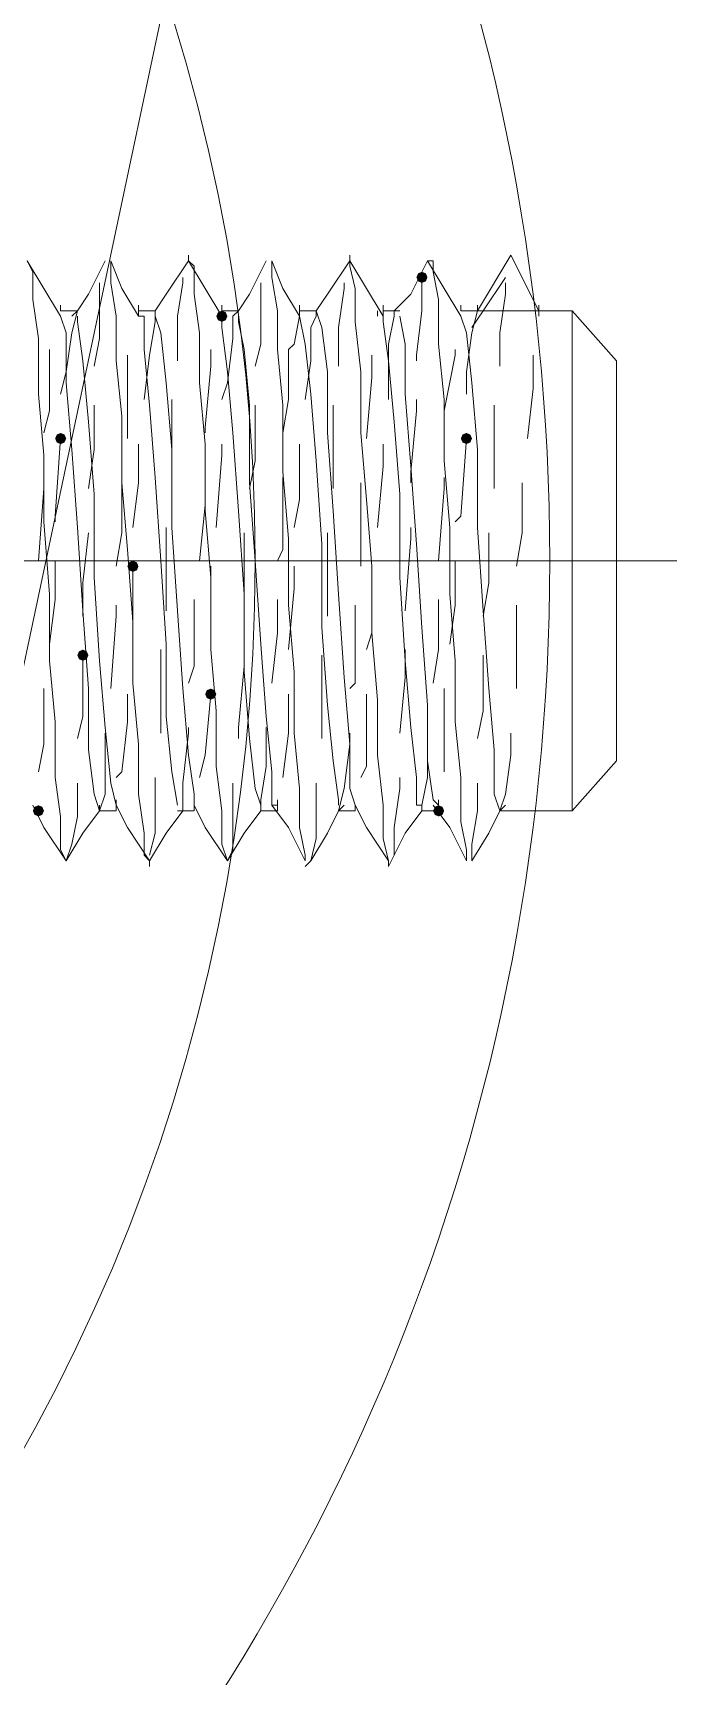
# Model space of a CAD drawing. Header units: millimetres. Extents: x 89051 to 218395, y -330386 to -125649.
# Drawn here: x 92738.66 to 92752.49, y -127045.37 to -127009.58 of the extents above; entities that cross this region are included whole.
import ezdxf

# ---------------------------------------------------------------- set-up
doc = ezdxf.new("R2010")
doc.units = ezdxf.units.MM
doc.header["$LTSCALE"] = 13
for name, pattern in [('1 实线', [0]), ('ACAD_ISO04W100', [30, 24, -3, 0, -3]), ('CENTER', [50.8, 31.75, -6.35, 6.35, -6.35])]:
    doc.linetypes.add(name, pattern=pattern)
doc.layers.get('0').update_dxf_attribs({"color": 1, "linetype": 'CENTER'})
doc.layers.add('C00-00-00', color=7, linetype='Continuous')
doc.layers.add('标注、文本', color=3, linetype='Continuous', lineweight=25)
doc.layers.add('铁心', color=3, linetype='Continuous', lineweight=0)

msp = doc.modelspace()

# ---------------------------------------------------------------- hatches: boundary and pattern name
at = {"layer": 'C00-00-00'}
h = msp.add_hatch(color=256, dxfattribs=at)
h.dxf.hatch_style = 2
h.paths.add_polyline_path([(92747.251, -127014.906), (92747.216, -127014.991), (92747.13, -127015.027), (92747.045, -127014.991), (92747.01, -127014.906), (92747.045, -127014.82), (92747.13, -127014.785), (92747.216, -127014.82)])
h = msp.add_hatch(color=256, dxfattribs=at)
h.dxf.hatch_style = 2
h.paths.add_polyline_path([(92742.895, -127015.753), (92742.86, -127015.838), (92742.774, -127015.874), (92742.689, -127015.838), (92742.653, -127015.753), (92742.689, -127015.668), (92742.774, -127015.632), (92742.86, -127015.668)])
h = msp.add_hatch(color=256, dxfattribs=at)
h.dxf.hatch_style = 2
h.paths.add_polyline_path([(92739.386, -127018.415), (92739.35, -127018.501), (92739.265, -127018.536), (92739.18, -127018.501), (92739.144, -127018.415), (92739.18, -127018.33), (92739.265, -127018.294), (92739.35, -127018.33)])
h = msp.add_hatch(color=256, dxfattribs=at)
h.dxf.hatch_style = 2
h.paths.add_polyline_path([(92748.22, -127018.415), (92748.184, -127018.501), (92748.099, -127018.536), (92748.013, -127018.501), (92747.978, -127018.415), (92748.013, -127018.33), (92748.099, -127018.294), (92748.184, -127018.33)])
h = msp.add_hatch(color=256, dxfattribs=at)
h.dxf.hatch_style = 2
h.paths.add_polyline_path([(92740.959, -127021.198), (92740.924, -127021.284), (92740.838, -127021.319), (92740.753, -127021.284), (92740.717, -127021.198), (92740.753, -127021.113), (92740.838, -127021.077), (92740.924, -127021.113)])
h = msp.add_hatch(color=256, dxfattribs=at)
h.dxf.hatch_style = 2
h.paths.add_polyline_path([(92739.87, -127023.134), (92739.834, -127023.22), (92739.749, -127023.255), (92739.664, -127023.22), (92739.628, -127023.134), (92739.664, -127023.049), (92739.749, -127023.013), (92739.834, -127023.049)])
h = msp.add_hatch(color=256, dxfattribs=at)
h.dxf.hatch_style = 2
h.paths.add_polyline_path([(92742.653, -127023.981), (92742.618, -127024.067), (92742.532, -127024.102), (92742.447, -127024.067), (92742.411, -127023.981), (92742.447, -127023.896), (92742.532, -127023.861), (92742.618, -127023.896)])
h = msp.add_hatch(color=256, dxfattribs=at)
h.dxf.hatch_style = 2
h.paths.add_polyline_path([(92738.902, -127026.523), (92738.866, -127026.608), (92738.781, -127026.644), (92738.696, -127026.608), (92738.66, -127026.523), (92738.696, -127026.437), (92738.781, -127026.402), (92738.866, -127026.437)])
h = msp.add_hatch(color=256, dxfattribs=at)
h.dxf.hatch_style = 2
h.paths.add_polyline_path([(92747.614, -127026.523), (92747.579, -127026.608), (92747.494, -127026.644), (92747.408, -127026.608), (92747.373, -127026.523), (92747.408, -127026.437), (92747.494, -127026.402), (92747.579, -127026.437)])

# ---------------------------------------------------------------- linework, layer by layer
at = {"color": 7, "linetype": '1 实线', "lineweight": 0}
for radius in [45.983, 39.569]:
    msp.add_circle((92703.931, -127021.077), radius, dxfattribs=at)
at = {"layer": 'C00-00-00', "lineweight": 15}
for points in [[(92739.265, -127015.753), (92738.902, -127015.148), (92738.539, -127014.543)], [(92738.539, -127014.543), (92738.66, -127014.785), (92738.66, -127015.39), (92738.781, -127016.237), (92738.781, -127017.447), (92738.902, -127018.778), (92738.902, -127020.23), (92739.023, -127021.803), (92739.023, -127023.255), (92739.144, -127024.587), (92739.144, -127025.797), (92739.265, -127026.644), (92739.265, -127027.37), (92739.386, -127027.612)], [(92740.233, -127014.543), (92739.87, -127015.269), (92739.628, -127015.632)], [(92740.959, -127015.753), (92740.596, -127015.148), (92740.354, -127014.543)], [(92740.354, -127014.543), (92740.354, -127015.027), (92740.475, -127015.753), (92740.475, -127016.721), (92740.596, -127017.931), (92740.596, -127019.383), (92740.717, -127020.835), (92740.838, -127022.408), (92740.838, -127023.739), (92740.959, -127025.071), (92740.959, -127026.16), (92741.08, -127027.007), (92741.08, -127027.491), (92741.201, -127027.612)], [(92742.048, -127014.543), (92741.564, -127015.269), (92741.322, -127015.632)], [(92742.048, -127014.543), (92742.048, -127014.422)], [(92742.774, -127015.753), (92742.411, -127015.148), (92742.048, -127014.543)], [(92742.048, -127014.543), (92742.169, -127014.664), (92742.169, -127015.269), (92742.29, -127016.116), (92742.29, -127017.205), (92742.411, -127018.536), (92742.411, -127019.988), (92742.532, -127021.44), (92742.532, -127023.013), (92742.653, -127024.345), (92742.653, -127025.555), (92742.774, -127026.523), (92742.774, -127027.249), (92742.895, -127027.612)], [(92743.742, -127014.543), (92743.379, -127015.269), (92743.137, -127015.632)], [(92744.468, -127015.753), (92744.105, -127015.148), (92743.863, -127014.543)], [(92743.863, -127014.543), (92743.863, -127014.906), (92743.984, -127015.632), (92743.984, -127016.479), (92744.105, -127017.689), (92744.105, -127019.141), (92744.226, -127020.593), (92744.226, -127022.045), (92744.347, -127023.497), (92744.347, -127024.829), (92744.468, -127026.039), (92744.468, -127026.886), (92744.589, -127027.491), (92744.589, -127027.612)], [(92745.557, -127014.543), (92745.073, -127015.269), (92744.831, -127015.632)], [(92745.557, -127014.543), (92745.557, -127014.422)], [(92746.283, -127015.753), (92745.92, -127015.148), (92745.557, -127014.543)], [(92745.557, -127014.543), (92745.557, -127014.664), (92745.678, -127015.148), (92745.678, -127015.874), (92745.799, -127016.963), (92745.799, -127018.294), (92745.92, -127019.746), (92746.041, -127021.198), (92746.041, -127022.65), (92746.162, -127024.102), (92746.162, -127025.313), (92746.283, -127026.402), (92746.283, -127027.128), (92746.404, -127027.612)], [(92747.251, -127014.543), (92746.888, -127015.269), (92746.525, -127015.632)], [(92747.978, -127015.753), (92747.615, -127015.148), (92747.251, -127014.543)], [(92747.251, -127014.543), (92747.373, -127014.543), (92747.373, -127014.785), (92747.494, -127015.39), (92747.494, -127016.358), (92747.615, -127017.568), (92747.615, -127018.899), (92747.736, -127020.351), (92747.736, -127021.803), (92747.857, -127023.255), (92747.857, -127024.587), (92747.978, -127025.797), (92747.978, -127026.765), (92748.099, -127027.37), (92748.099, -127027.612)], [(92749.067, -127014.422), (92748.341, -127015.632)], [(92749.672, -127015.632), (92749.067, -127014.422)], [(92740.112, -127015.269), (92740.112, -127015.027)], [(92741.806, -127015.753), (92741.927, -127015.027)], [(92741.927, -127015.027), (92741.927, -127014.906)], [(92743.621, -127015.511), (92743.621, -127015.027)], [(92745.436, -127015.148), (92745.436, -127015.027)], [(92747.13, -127015.632), (92747.13, -127014.906)], [(92748.946, -127014.906), (92748.462, -127015.632)], [(92748.946, -127015.269), (92748.946, -127015.027)], [(92740.112, -127016.237), (92740.112, -127015.269)], [(92745.315, -127015.995), (92745.436, -127015.148)], [(92748.825, -127016.116), (92748.946, -127015.269)], [(92739.265, -127015.632), (92739.265, -127015.511)], [(92739.628, -127015.632), (92739.265, -127015.632)], [(92739.265, -127015.753), (92739.386, -127016.116), (92739.386, -127017.205), (92739.507, -127018.657), (92739.628, -127020.351), (92739.749, -127022.166), (92739.87, -127023.86), (92739.87, -127025.192), (92739.991, -127026.16), (92740.112, -127026.523)], [(92739.628, -127015.632), (92739.507, -127016.116)], [(92739.628, -127015.632), (92739.507, -127015.753)], [(92740.475, -127026.402), (92740.354, -127025.918), (92740.233, -127024.708), (92740.112, -127023.255), (92739.991, -127021.44), (92739.991, -127019.625), (92739.87, -127018.052), (92739.749, -127016.721), (92739.628, -127015.874), (92739.628, -127015.753)], [(92740.959, -127015.632), (92740.959, -127015.511)], [(92740.959, -127015.753), (92740.959, -127015.632)], [(92741.322, -127015.632), (92740.959, -127015.632)], [(92740.959, -127015.753), (92741.08, -127015.753), (92741.08, -127016.479), (92741.201, -127017.689), (92741.322, -127019.262), (92741.443, -127021.077), (92741.564, -127022.892), (92741.564, -127024.466), (92741.685, -127025.676), (92741.806, -127026.402)], [(92741.322, -127015.632), (92741.322, -127015.753)], [(92741.322, -127015.753), (92741.322, -127015.874)], [(92742.169, -127026.402), (92742.169, -127026.16), (92742.048, -127025.313), (92741.927, -127023.86), (92741.806, -127022.166), (92741.685, -127020.351), (92741.685, -127018.657), (92741.564, -127017.205), (92741.443, -127016.116), (92741.322, -127015.753)], [(92741.806, -127016.721), (92741.806, -127015.753)], [(92742.774, -127015.632), (92742.774, -127015.511)], [(92743.137, -127015.632), (92742.774, -127015.632)], [(92742.774, -127015.753), (92742.774, -127015.995), (92742.895, -127016.963), (92743.016, -127018.294), (92743.137, -127019.988), (92743.258, -127021.803), (92743.258, -127023.497), (92743.379, -127024.95), (92743.5, -127026.039), (92743.621, -127026.402)], [(92743.137, -127015.632), (92743.016, -127015.753)], [(92743.016, -127015.753), (92743.016, -127016.237)], [(92743.984, -127026.402), (92743.863, -127026.402), (92743.863, -127025.676), (92743.742, -127024.466), (92743.621, -127022.892), (92743.5, -127021.077), (92743.379, -127019.383), (92743.379, -127017.689), (92743.258, -127016.479), (92743.137, -127015.874), (92743.137, -127015.753)], [(92743.621, -127016.358), (92743.621, -127015.511)], [(92744.347, -127016.358), (92744.468, -127015.753)], [(92744.468, -127015.632), (92744.468, -127015.511)], [(92744.468, -127015.753), (92744.468, -127015.632)], [(92744.831, -127015.632), (92744.468, -127015.632)], [(92744.468, -127015.753), (92744.589, -127016.358), (92744.71, -127017.447), (92744.831, -127018.899), (92744.952, -127020.714), (92744.952, -127022.529), (92745.073, -127024.224), (92745.194, -127025.434), (92745.315, -127026.281), (92745.315, -127026.402)], [(92744.831, -127015.753), (92744.71, -127015.995)], [(92744.831, -127015.632), (92744.831, -127015.753)], [(92745.678, -127026.402), (92745.557, -127026.039), (92745.557, -127025.071), (92745.436, -127023.618), (92745.315, -127021.803), (92745.194, -127019.988), (92745.073, -127018.294), (92745.073, -127016.963), (92744.952, -127015.995), (92744.831, -127015.632), (92744.831, -127015.753)], [(92746.162, -127015.753), (92746.162, -127015.632)], [(92746.283, -127015.632), (92746.283, -127015.511)], [(92746.283, -127015.753), (92746.283, -127015.632)], [(92746.646, -127015.632), (92746.283, -127015.632)], [(92746.283, -127015.753), (92746.283, -127015.874), (92746.404, -127016.721), (92746.525, -127018.052), (92746.646, -127019.625), (92746.646, -127021.44), (92746.767, -127023.255), (92746.888, -127024.708), (92747.009, -127025.797), (92747.009, -127026.402), (92747.13, -127026.402)], [(92746.525, -127015.753), (92746.404, -127016.358)], [(92746.525, -127015.632), (92746.525, -127015.753)], [(92747.494, -127026.402), (92747.373, -127026.281), (92747.251, -127025.434), (92747.251, -127024.224), (92747.13, -127022.529), (92747.009, -127020.714), (92746.888, -127019.02), (92746.767, -127017.447), (92746.767, -127016.358), (92746.646, -127015.753)], [(92747.009, -127016.6), (92747.13, -127015.632)], [(92747.978, -127015.632), (92747.978, -127015.511)], [(92750.398, -127015.632), (92747.978, -127015.632)], [(92747.978, -127015.753), (92748.099, -127016.116), (92748.22, -127017.205), (92748.341, -127018.657), (92748.341, -127020.351), (92748.462, -127022.166), (92748.583, -127023.86), (92748.704, -127025.192), (92748.704, -127026.16), (92748.825, -127026.523)], [(92748.341, -127015.632), (92748.22, -127016.116)], [(92748.462, -127015.632), (92748.22, -127015.995)], [(92748.341, -127015.632), (92748.341, -127015.511)], [(92748.341, -127015.632), (92749.672, -127015.632)], [(92749.672, -127015.632), (92749.672, -127015.511)], [(92749.672, -127015.753), (92749.672, -127015.632)], [(92751.366, -127016.721), (92750.398, -127015.632)], [(92750.398, -127021.077), (92750.398, -127020.109), (92750.398, -127019.02), (92750.398, -127018.173), (92750.398, -127017.326), (92750.398, -127016.721), (92750.398, -127016.116), (92750.398, -127015.874), (92750.398, -127015.632)], [(92741.322, -127015.874), (92741.201, -127016.6)], [(92744.71, -127015.995), (92744.71, -127016.721)], [(92745.315, -127016.842), (92745.315, -127015.995)], [(92739.507, -127016.116), (92739.386, -127016.963)], [(92739.991, -127016.842), (92740.112, -127016.237)], [(92743.016, -127016.237), (92742.895, -127017.205)], [(92743.5, -127016.842), (92743.621, -127016.358)], [(92744.226, -127016.479), (92744.347, -127016.358)], [(92746.404, -127016.358), (92746.404, -127017.568)], [(92748.22, -127016.116), (92748.099, -127016.963)], [(92748.825, -127016.842), (92748.825, -127016.116)], [(92739.023, -127016.6), (92739.023, -127016.479)], [(92739.023, -127017.81), (92739.023, -127016.6)], [(92740.717, -127017.326), (92740.717, -127016.6)], [(92741.201, -127016.6), (92741.08, -127017.568)], [(92742.532, -127016.842), (92742.532, -127016.479)], [(92744.226, -127017.568), (92744.226, -127016.479)], [(92744.71, -127016.721), (92744.589, -127017.568)], [(92746.041, -127017.084), (92746.041, -127016.6)], [(92747.009, -127016.721), (92747.009, -127016.6)], [(92747.615, -127017.81), (92747.857, -127016.6)], [(92747.857, -127016.6), (92747.857, -127016.479)], [(92749.551, -127017.326), (92749.551, -127016.6)], [(92751.366, -127016.721), (92751.366, -127016.842), (92751.366, -127017.326), (92751.366, -127017.81), (92751.366, -127018.536), (92751.366, -127019.262), (92751.366, -127020.109), (92751.366, -127021.077)], [(92739.386, -127016.963), (92739.265, -127017.447)], [(92742.411, -127018.173), (92742.532, -127016.842)], [(92745.92, -127018.415), (92746.041, -127017.084)], [(92748.099, -127016.963), (92748.099, -127017.447)], [(92740.717, -127018.415), (92740.717, -127017.326)], [(92742.895, -127017.205), (92742.774, -127017.568)], [(92749.43, -127018.415), (92749.551, -127017.326)], [(92738.902, -127018.294), (92739.023, -127017.81)], [(92739.991, -127018.657), (92739.991, -127017.689)], [(92741.685, -127018.052), (92741.685, -127017.568)], [(92743.5, -127018.899), (92743.5, -127017.689)], [(92744.105, -127018.294), (92744.226, -127017.568)], [(92745.194, -127018.294), (92745.194, -127017.689)], [(92746.888, -127019.141), (92747.009, -127017.81)], [(92747.009, -127017.81), (92747.009, -127017.568)], [(92747.615, -127018.294), (92747.615, -127017.81)], [(92748.704, -127018.536), (92748.704, -127017.689)], [(92741.685, -127019.383), (92741.685, -127018.052)], [(92742.411, -127018.294), (92742.411, -127018.173)], [(92739.265, -127018.415), (92739.144, -127020.109)], [(92740.959, -127018.536), (92740.959, -127019.383)], [(92742.774, -127018.536), (92742.774, -127018.778)], [(92744.468, -127018.536), (92744.468, -127019.746)], [(92745.194, -127019.504), (92745.194, -127018.294)], [(92746.283, -127018.536), (92746.283, -127019.02)], [(92748.099, -127018.415), (92747.978, -127020.109)], [(92748.704, -127019.504), (92748.704, -127018.536)], [(92739.87, -127019.504), (92739.991, -127018.657)], [(92742.774, -127018.778), (92742.653, -127020.351)], [(92743.379, -127019.504), (92743.5, -127018.899)], [(92738.902, -127019.504), (92738.902, -127019.262)], [(92742.411, -127019.867), (92742.411, -127019.262)], [(92744.105, -127020.835), (92744.105, -127019.262)], [(92746.283, -127019.02), (92746.162, -127020.351)], [(92746.888, -127019.383), (92746.888, -127019.141)], [(92747.615, -127019.504), (92747.615, -127019.262)], [(92738.781, -127021.077), (92738.902, -127019.504)], [(92740.596, -127020.472), (92740.596, -127019.383)], [(92740.959, -127019.383), (92740.838, -127020.351)], [(92745.799, -127020.109), (92745.799, -127019.383)], [(92747.494, -127021.077), (92747.615, -127019.504)], [(92749.309, -127020.472), (92749.309, -127019.383)], [(92742.29, -127021.077), (92742.411, -127019.867)], [(92744.468, -127019.746), (92744.347, -127020.351)], [(92739.144, -127020.109), (92739.144, -127020.23)], [(92741.564, -127020.956), (92741.564, -127020.351)], [(92745.799, -127021.198), (92745.799, -127020.109)], [(92746.888, -127020.593), (92746.888, -127020.351)], [(92747.978, -127020.109), (92747.857, -127020.23)], [(92739.749, -127021.561), (92739.87, -127020.472)], [(92740.475, -127021.198), (92740.596, -127020.472)], [(92743.258, -127021.924), (92743.258, -127020.472)], [(92745.073, -127021.319), (92745.073, -127020.472)], [(92746.767, -127022.166), (92746.888, -127020.593)], [(92748.583, -127021.561), (92748.583, -127020.472)], [(92749.188, -127021.198), (92749.309, -127020.472)], [(92739.144, -127021.077), (92739.144, -127021.924)], [(92741.564, -127022.166), (92741.564, -127020.956)], [(92743.984, -127021.077), (92744.105, -127020.835)], [(92747.857, -127021.077), (92747.857, -127022.045)], [(92750.398, -127026.523), (92750.398, -127026.281), (92750.398, -127026.039), (92750.398, -127025.434), (92750.398, -127024.829), (92750.398, -127023.981), (92750.398, -127023.134), (92750.398, -127022.045), (92750.398, -127021.077)], [(92751.366, -127021.077), (92751.366, -127022.045), (92751.366, -127022.892), (92751.366, -127023.618), (92751.366, -127024.345), (92751.366, -127024.95), (92751.366, -127025.313), (92751.366, -127025.434)], [(92740.838, -127021.198), (92740.838, -127023.013)], [(92742.532, -127021.198), (92742.532, -127022.287)], [(92744.347, -127021.198), (92744.347, -127021.682)], [(92745.073, -127022.287), (92745.073, -127021.319)], [(92746.041, -127021.198), (92746.041, -127022.65)], [(92739.749, -127022.287), (92739.749, -127021.561)], [(92744.347, -127021.682), (92744.226, -127023.013)], [(92748.462, -127022.287), (92748.583, -127021.561)], [(92739.144, -127021.924), (92739.023, -127022.892)], [(92740.475, -127022.287), (92740.475, -127022.045)], [(92742.169, -127023.376), (92742.169, -127021.924)], [(92743.258, -127022.287), (92743.258, -127021.924)], [(92743.984, -127022.65), (92743.984, -127021.924)], [(92745.678, -127023.739), (92745.678, -127022.045)], [(92747.494, -127023.013), (92747.494, -127021.924)], [(92747.857, -127022.045), (92747.736, -127022.892)], [(92749.188, -127022.287), (92749.188, -127022.045)], [(92740.354, -127023.86), (92740.475, -127022.287)], [(92742.532, -127022.287), (92742.532, -127023.013)], [(92749.188, -127023.86), (92749.188, -127022.287)], [(92743.863, -127023.739), (92743.984, -127022.65)], [(92746.041, -127022.65), (92745.92, -127023.013)], [(92739.749, -127024.466), (92739.749, -127023.134)], [(92741.443, -127023.86), (92741.443, -127023.013)], [(92743.258, -127023.376), (92743.258, -127023.134)], [(92744.952, -127024.102), (92744.952, -127023.134)], [(92746.767, -127023.618), (92746.767, -127023.013)], [(92747.373, -127023.739), (92747.494, -127023.013)], [(92748.462, -127024.345), (92748.462, -127023.134)], [(92742.048, -127023.739), (92742.169, -127023.376)], [(92743.137, -127024.708), (92743.258, -127023.376)], [(92746.646, -127024.829), (92746.767, -127023.618)], [(92738.902, -127023.86), (92738.902, -127025.071)], [(92740.717, -127023.981), (92740.717, -127024.587)], [(92741.443, -127024.829), (92741.443, -127023.86)], [(92742.532, -127023.981), (92742.411, -127025.313)], [(92744.226, -127023.981), (92744.226, -127024.829)], [(92745.557, -127023.86), (92745.678, -127023.739)], [(92745.92, -127023.981), (92745.92, -127024.224)], [(92747.615, -127023.86), (92747.615, -127025.071)], [(92744.952, -127024.95), (92744.952, -127024.102)], [(92745.92, -127024.224), (92745.92, -127025.555)], [(92739.628, -127024.95), (92739.749, -127024.466)], [(92740.717, -127024.587), (92740.596, -127025.676)], [(92748.341, -127024.95), (92748.462, -127024.345)], [(92740.233, -127025.313), (92740.233, -127024.829)], [(92741.927, -127025.918), (92742.048, -127024.829)], [(92742.048, -127024.829), (92742.048, -127024.708)], [(92743.137, -127024.95), (92743.137, -127024.708)], [(92743.742, -127025.555), (92743.742, -127024.708)], [(92744.226, -127024.829), (92744.105, -127025.797)], [(92745.557, -127025.071), (92745.557, -127024.829)], [(92747.251, -127025.797), (92747.251, -127024.708)], [(92749.067, -127025.313), (92749.067, -127024.829)], [(92738.902, -127025.071), (92738.781, -127025.676)], [(92740.233, -127026.16), (92740.233, -127025.313)], [(92742.411, -127025.313), (92742.29, -127025.797)], [(92745.436, -127026.039), (92745.557, -127025.071)], [(92747.615, -127025.071), (92747.615, -127025.676)], [(92748.946, -127026.16), (92749.067, -127025.313)], [(92740.596, -127025.676), (92740.475, -127025.797)], [(92743.621, -127026.281), (92743.742, -127025.555)], [(92745.92, -127025.555), (92745.799, -127025.797)], [(92750.398, -127026.523), (92751.366, -127025.434)], [(92739.628, -127026.644), (92739.628, -127025.918)], [(92741.322, -127026.281), (92741.322, -127025.797)], [(92741.927, -127026.402), (92741.927, -127025.918)], [(92743.016, -127026.765), (92743.016, -127025.918)], [(92744.831, -127026.402), (92744.831, -127025.918)], [(92745.315, -127026.523), (92745.436, -127026.039)], [(92746.525, -127026.886), (92746.646, -127026.039)], [(92746.646, -127026.039), (92746.646, -127025.797)], [(92747.13, -127026.402), (92747.251, -127025.797)], [(92748.341, -127026.523), (92748.341, -127025.918)], [(92738.66, -127026.402), (92738.902, -127026.886), (92739.386, -127027.612)], [(92740.112, -127026.523), (92740.233, -127026.16)], [(92740.112, -127026.523), (92740.112, -127026.402)], [(92740.475, -127026.402), (92740.475, -127026.281)], [(92740.475, -127026.523), (92740.475, -127026.402)], [(92740.475, -127026.402), (92740.717, -127026.886), (92741.201, -127027.612)], [(92741.322, -127027.007), (92741.322, -127026.281)], [(92741.927, -127026.523), (92741.927, -127026.402)], [(92742.169, -127026.523), (92742.169, -127026.402)], [(92742.169, -127026.523), (92742.169, -127026.402)], [(92742.169, -127026.402), (92742.411, -127026.886), (92742.895, -127027.612)], [(92743.621, -127026.402), (92743.621, -127026.281)], [(92743.621, -127026.523), (92743.621, -127026.402)], [(92743.863, -127026.402), (92744.226, -127026.886), (92744.589, -127027.612)], [(92743.984, -127026.402), (92743.984, -127026.281)], [(92743.984, -127026.523), (92743.984, -127026.402)], [(92744.831, -127027.128), (92744.831, -127026.402)], [(92745.315, -127026.523), (92745.436, -127026.402)], [(92745.678, -127026.402), (92745.678, -127026.523)], [(92745.678, -127026.523), (92745.678, -127026.402)], [(92745.678, -127026.523), (92745.678, -127026.402)], [(92745.678, -127026.402), (92745.92, -127026.886), (92746.404, -127027.612)], [(92747.13, -127026.523), (92747.13, -127026.402)], [(92747.373, -127026.402), (92747.736, -127026.886), (92748.099, -127027.612)], [(92747.494, -127026.402), (92747.494, -127026.281)], [(92747.494, -127026.523), (92747.494, -127026.402)], [(92748.825, -127026.523), (92748.946, -127026.16)], [(92748.825, -127026.523), (92748.946, -127026.402)], [(92739.386, -127027.612), (92739.749, -127027.007), (92740.112, -127026.523)], [(92739.507, -127027.249), (92739.628, -127026.644)], [(92740.112, -127026.523), (92740.475, -127026.523)], [(92741.201, -127027.612), (92741.564, -127027.007), (92741.927, -127026.523)], [(92741.806, -127026.523), (92742.169, -127026.523)], [(92742.895, -127027.612), (92743.258, -127027.007), (92743.621, -127026.523)], [(92743.016, -127027.37), (92743.016, -127026.765)], [(92743.621, -127026.523), (92743.984, -127026.523)], [(92744.71, -127027.612), (92745.073, -127027.007), (92745.315, -127026.523)], [(92745.315, -127026.523), (92745.678, -127026.523)], [(92746.404, -127027.733), (92746.767, -127027.007), (92747.13, -127026.523)], [(92747.13, -127026.523), (92747.494, -127026.523)], [(92748.22, -127027.249), (92748.341, -127026.523)], [(92748.22, -127027.612), (92748.583, -127027.007), (92748.825, -127026.523)], [(92748.825, -127026.523), (92750.398, -127026.523)], [(92741.201, -127027.491), (92741.322, -127027.007)], [(92744.71, -127027.612), (92744.831, -127027.128)], [(92746.525, -127027.491), (92746.525, -127026.886)], [(92739.386, -127027.612), (92739.507, -127027.249)], [(92742.895, -127027.612), (92743.016, -127027.37)], [(92748.22, -127027.612), (92748.22, -127027.249)], [(92741.201, -127027.733), (92741.201, -127027.612)], [(92744.589, -127027.733), (92744.71, -127027.612)], [(92746.404, -127027.733), (92746.404, -127027.612)]]:
    msp.add_lwpolyline(points, dxfattribs=at)
at = {"layer": '标注、文本', "color": 1, "linetype": 'ACAD_ISO04W100', "lineweight": 15}
for p, q in [((92968.431, -127021.077), (92439.431, -127021.077)), ((92794.869, -127021.077), (92612.992, -127021.077))]:
    msp.add_line(p, q, dxfattribs=at)
at = {"layer": '铁心'}
msp.add_lwpolyline([(92718.487, -127117.603), (92899.097, -126265.3), (92899.097, -126265.3)], dxfattribs=at)

doc.saveas('drawing.dxf')
